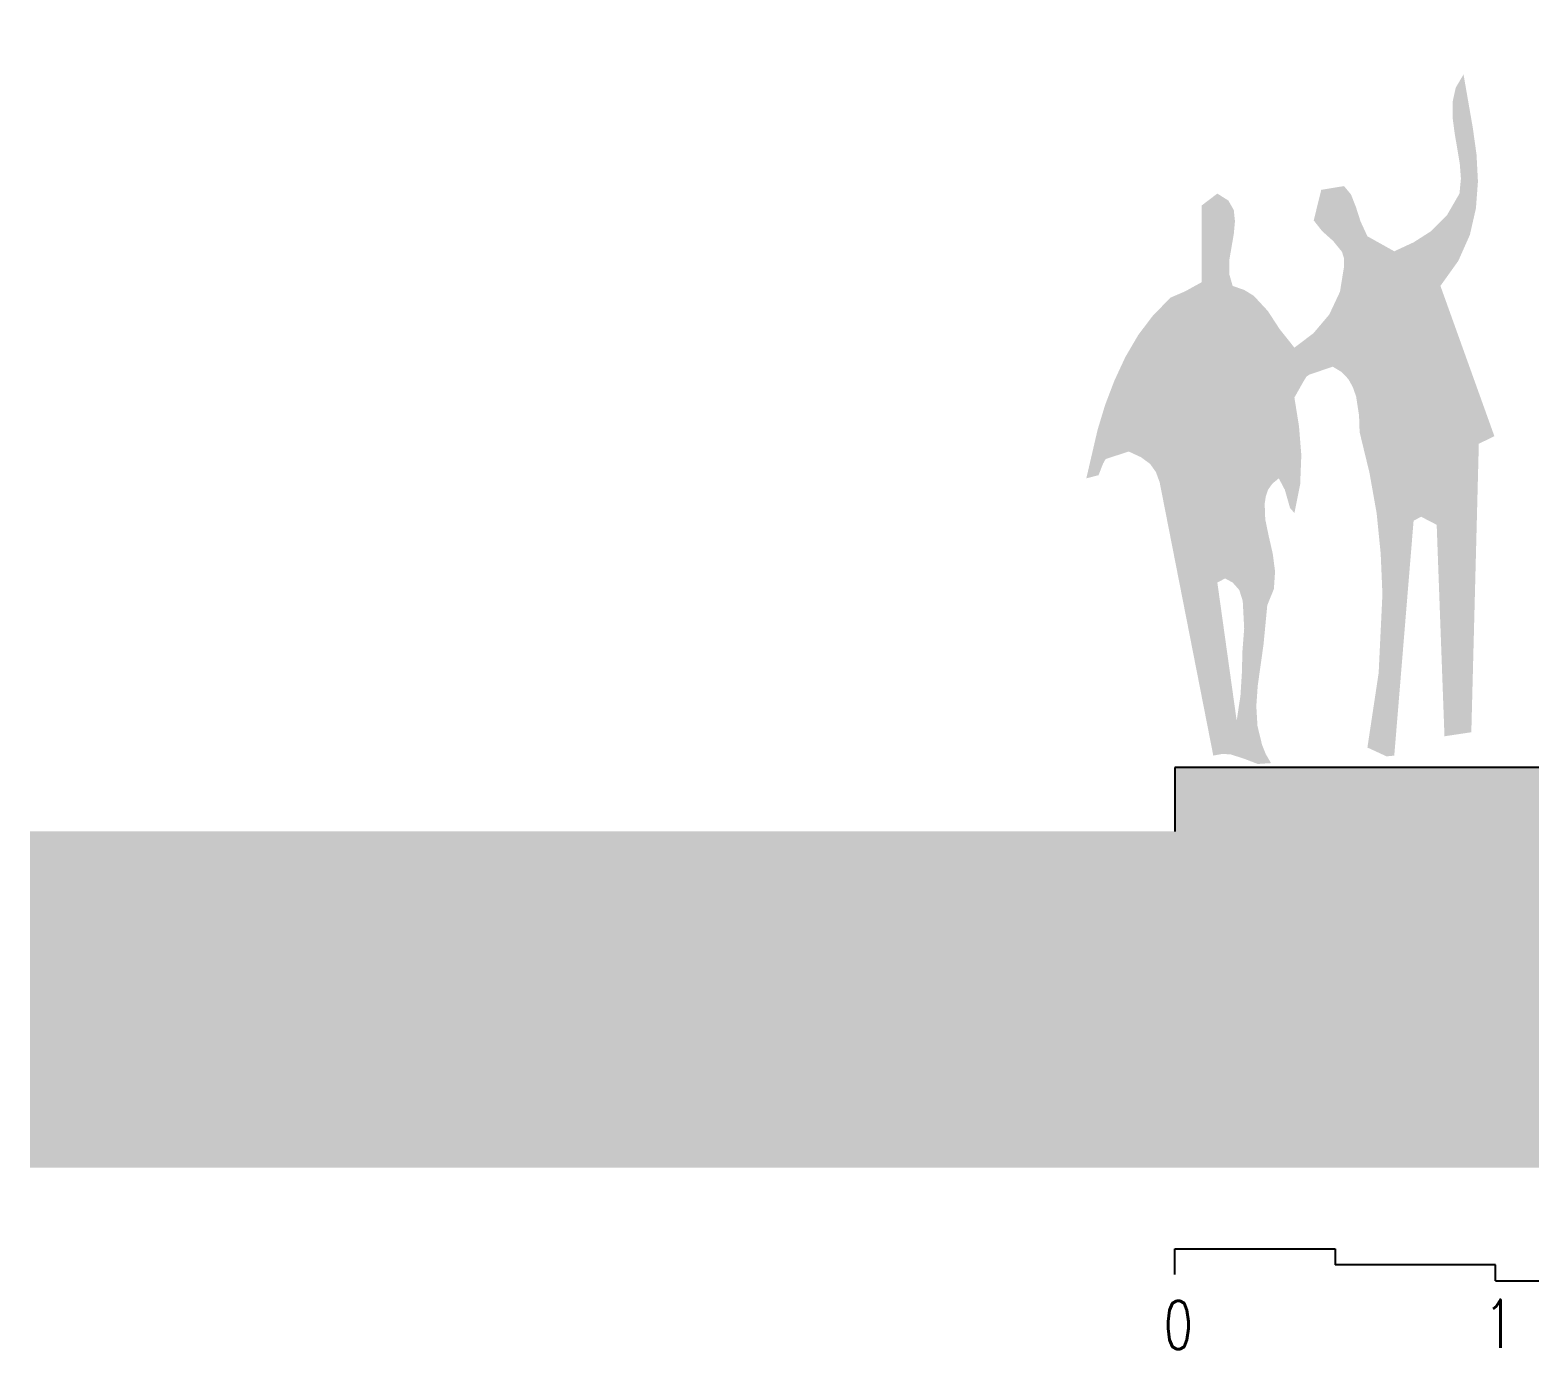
# Model space of a CAD drawing. Header units: metres. Extents: x -442 to 316, y -503 to 125.
# Drawn here: x 133.893 to 138.57, y -328.211 to -324.096 of the extents above; entities that cross this region are included whole.
import ezdxf

# ---------------------------------------------------------------- set-up
doc = ezdxf.new("R2010")
doc.units = ezdxf.units.M
for name, color, linetype in [('FIGURE_SAGOME', 252, 'Continuous'), ('popis', 6, 'Continuous'), ('SRAFA', 251, 'Continuous'), ('SRAFY', 3, 'Continuous'), ('ZDIVO', 1, 'Continuous')]:
    doc.layers.add(name, color=color, linetype=linetype)
doc.styles.add('ROMANS', font='romans.shx', dxfattribs={"width": 0.7})

msp = doc.modelspace()

# ---------------------------------------------------------------- hatches: boundary and pattern name
at = {"layer": 'FIGURE_SAGOME', "linetype": 'Continuous'}
h = msp.add_hatch(color=256, dxfattribs=at)
h.paths.add_polyline_path([(137.805754, -325.530672), (137.786877, -325.494688), (137.767079, -325.510874), (137.753549, -325.529787), (137.746359, -325.550471), (137.742747, -325.573881), (137.744553, -325.622474), (137.755355, -325.67468), (137.767964, -325.729577), (137.775154, -325.785359), (137.771577, -325.839371), (137.750857, -325.890655), (137.73917, -326.013058), (137.721178, -326.140844), (137.71668, -326.204773), (137.720257, -326.266859), (137.734672, -326.326255), (137.746359, -326.355049), (137.762545, -326.382958), (137.721178, -326.38565), (137.681581, -326.370349), (137.637486, -326.355934), (137.611383, -326.354163), (137.582554, -326.359547), (137.415171, -325.506376), (137.403483, -325.47489), (137.385491, -325.449708), (137.357582, -325.428989), (137.318871, -325.410997), (137.246902, -325.434408), (137.238792, -325.448787), (137.224663, -325.484878), (137.186586, -325.494688), (137.221685, -325.343491), (137.245096, -325.266104), (137.27389, -325.190488), (137.308068, -325.116713), (137.348586, -325.047401), (137.396293, -324.984429), (137.450269, -324.930417), (137.494364, -324.911504), (137.546569, -324.88271), (137.546569, -324.643323), (137.595162, -324.606418), (137.629376, -324.628023), (137.646482, -324.657738), (137.650059, -324.692837), (137.646482, -324.732434), (137.632067, -324.816125), (137.632067, -324.856607), (137.64287, -324.894433), (137.678854, -324.907006), (137.708569, -324.925034), (137.752664, -324.972706), (137.789569, -325.029409), (137.83547, -325.086998), (137.894865, -325.042018), (137.944343, -324.983508), (137.977635, -324.912425), (137.990244, -324.834117), (137.990244, -324.808935), (137.98394, -324.788216), (137.956066, -324.754038), (137.921853, -324.723438), (137.89575, -324.69011), (137.919161, -324.59473), (137.990244, -324.583043), (138.011849, -324.609145), (138.027149, -324.647821), (138.041564, -324.692837), (138.063133, -324.739623), (138.14686, -324.78641), (138.20714, -324.758536), (138.262038, -324.723438), (138.31063, -324.674845), (138.350227, -324.606418), (138.354725, -324.559632), (138.351148, -324.512845), (138.334927, -324.416545), (138.328622, -324.367953), (138.328622, -324.321131), (138.338539, -324.27615), (138.362836, -324.234747), (138.39163, -324.400324), (138.403318, -324.484051), (138.407816, -324.568628), (138.401547, -324.652319), (138.382634, -324.735125), (138.34665, -324.816125), (138.290832, -324.894433), (138.459136, -325.363289), (138.410543, -325.3867), (138.387132, -326.286658), (138.303441, -326.299266), (138.279144, -325.639581), (138.230551, -325.614399), (138.20714, -325.626972), (138.14686, -326.359547), (138.122989, -326.361938), (138.063133, -326.334365), (138.098232, -326.101247), (138.109955, -325.855557), (138.104536, -325.729577), (138.091963, -325.603597), (138.069437, -325.476696), (138.038837, -325.350681), (138.037066, -325.298511), (138.028034, -325.240001), (138.018153, -325.211207), (138.003738, -325.185104), (137.982169, -325.162614), (137.955145, -325.146393), (137.883142, -325.170689), (137.87326, -325.176993), (137.863343, -325.193215), (137.83547, -325.242693), (137.849849, -325.332689), (137.857074, -325.422684), (137.853462, -325.51268), (137.83547, -325.602676), (137.821976, -325.587376), (137.81475, -325.562194)])
h.paths.add_polyline_path([(137.64287, -325.819572), (137.663553, -325.842983), (137.674356, -325.877161), (137.678854, -325.962659), (137.67347, -326.032856), (137.671664, -326.102168), (137.667166, -326.173251), (137.655478, -326.250638), (137.595162, -325.819572), (137.619459, -325.806964)], flags=16)
at = {"layer": 'SRAFA', "linetype": 'Continuous'}
msp.add_hatch(color=256, dxfattribs=at).paths.add_polyline_path([(175.632352, -324.09614), (175.632352, -327.644938), (133.892618, -327.644938), (133.892618, -326.59614), (137.462433, -326.59614), (137.462433, -326.39614), (138.662433, -326.39614), (138.962433, -326.39614), (145.66242, -326.12614), (151.722433, -325.49614), (154.712667, -325.206003), (159.772433, -324.918748), (164.832433, -324.631187), (174.247262, -324.09614)])

# ---------------------------------------------------------------- linework, layer by layer
at = {"layer": 'SRAFY', "linetype": 'Continuous'}
for p, q in [((137.462433, -327.978288), (137.462433, -327.898294)), ((137.462433, -327.898294), (137.962433, -327.898294)), ((137.962433, -327.898294), (137.962433, -327.948294)), ((138.462433, -327.948294), (137.962433, -327.948294)), ((138.462433, -327.998294), (138.462433, -327.948294)), ((138.462433, -327.998294), (139.462433, -327.998294))]:
    msp.add_line(p, q, dxfattribs=at)
at = {"layer": 'ZDIVO', "linetype": 'Continuous'}
for p, q in [((138.662433, -326.39614), (137.462433, -326.39614)), ((137.462433, -326.39614), (137.462433, -326.59614))]:
    msp.add_line(p, q, dxfattribs=at)

# ---------------------------------------------------------------- texts
at = {"layer": 'popis', "linetype": 'Continuous', "char_height": 0.15, "width": 2.20915077, "attachment_point": 1, "style": 'ROMANS'}
for s, insert in [('0', (137.428318, -328.060516)), ('1', (138.428318, -328.056945))]:
    msp.add_mtext(s, dxfattribs=dict(at, insert=insert))

doc.saveas('drawing.dxf')
